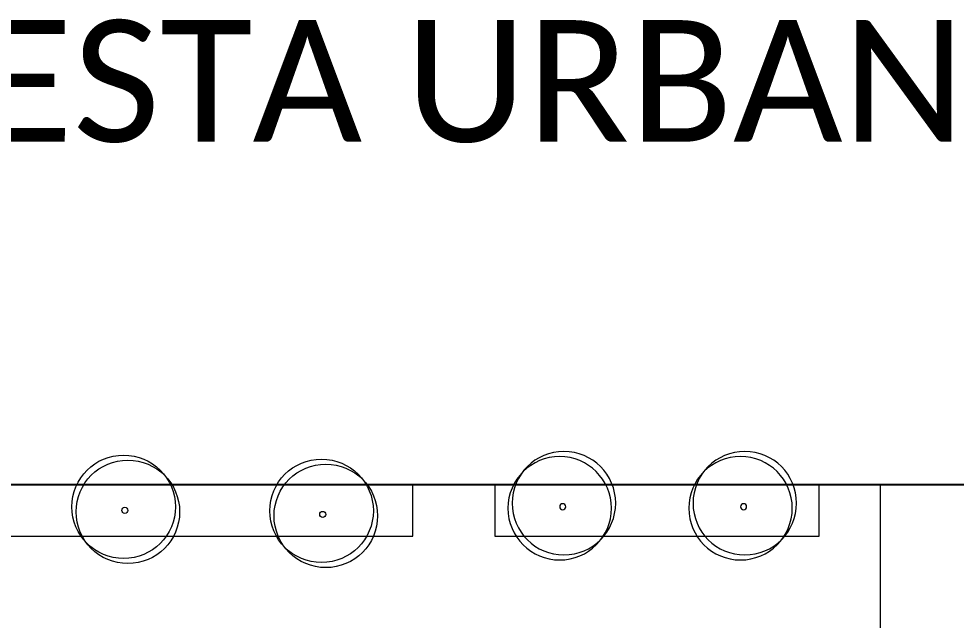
# Model space of a CAD drawing. Header units: metres. Extents: x 0 to 570, y -16 to 122.
# Drawn here: x 329.74 to 357.17, y 103.94 to 121.55 of the extents above; entities that cross this region are included whole.
import ezdxf

# ---------------------------------------------------------------- set-up
doc = ezdxf.new("R2010")
doc.units = ezdxf.units.M
for name, color, linetype, lineweight in [('ARQ- ARBOLES', 85, 'Continuous', 13), ('ARQ-ZONAS VERDES', 82, 'Continuous', 13), ('SEGUNDO PLANO', 252, 'Continuous', 9)]:
    doc.layers.add(name, color=color, linetype=linetype, lineweight=lineweight)
doc.layers.add('ARQ-SUELO', color=252, linetype='Continuous')
doc.layers.add('ARQ-TEXTO', color=7, linetype='Continuous')
doc.styles.get("Standard").update_dxf_attribs({"font": 'arial.ttf'})

# ---------------------------------------------------------------- blocks, each defined once
blk = doc.blocks.new('ARBOL')
at = {"layer": 'ARQ- ARBOLES'}
for centre, radius in [((128.732, 225.111), 1.515), ((128.856, 224.963), 1.515), ((128.821, 225.067), 0.0892)]:
    blk.add_circle(centre, radius, dxfattribs=at)

msp = doc.modelspace()

# ---------------------------------------------------------------- linework, layer by layer
at = {"layer": 'ARQ-SUELO'}
msp.add_lwpolyline([(415.111, 101.15), (415.111, 102.9, 0.414213), (410.111, 107.9), (315.321, 107.9, 0.414213), (310.321, 102.9), (310.321, 101.15)], format="xyb", dxfattribs=at)
at = {"layer": 'ARQ-ZONAS VERDES'}
for points in [[(324.716, 107.9), (324.716, 106.4), (341.266, 106.4), (341.266, 107.9), (329.866, 107.9)], [(343.666, 107.9), (343.666, 106.4), (353.166, 106.4), (353.166, 107.9), (343.666, 107.9)]]:
    msp.add_lwpolyline(points, dxfattribs=at)
at = {"layer": 'SEGUNDO PLANO'}
msp.add_line((354.958, 103.55), (354.958, 107.9), dxfattribs=at)

# ---------------------------------------------------------------- block references
at = {"layer": 'ARQ-ZONAS VERDES', "rotation": 180}
for p in [(461.662, 332.222), (467.455, 332.104)]:
    msp.add_blockref('ARBOL', p, dxfattribs=at)
at = {"layer": 'ARQ-ZONAS VERDES', "xscale": -1, "rotation": 180}
for p in [(216.836, 332.328), (222.129, 332.328)]:
    msp.add_blockref('ARBOL', p, dxfattribs=at)

# ---------------------------------------------------------------- texts
at = {"layer": 'ARQ-TEXTO', "insert": (312.62, 121.512), "char_height": 3.56203, "attachment_point": 1}
msp.add_mtext_dynamic_manual_height_columns('{\\fCalibri Light|b0|i0|c0|p34;PROPUESTA URBANA VIVIENDA ESTRATO 1 o 2 }', width=141.12677, gutter_width=8.905, heights=[0], dxfattribs=at)

doc.saveas('drawing.dxf')
